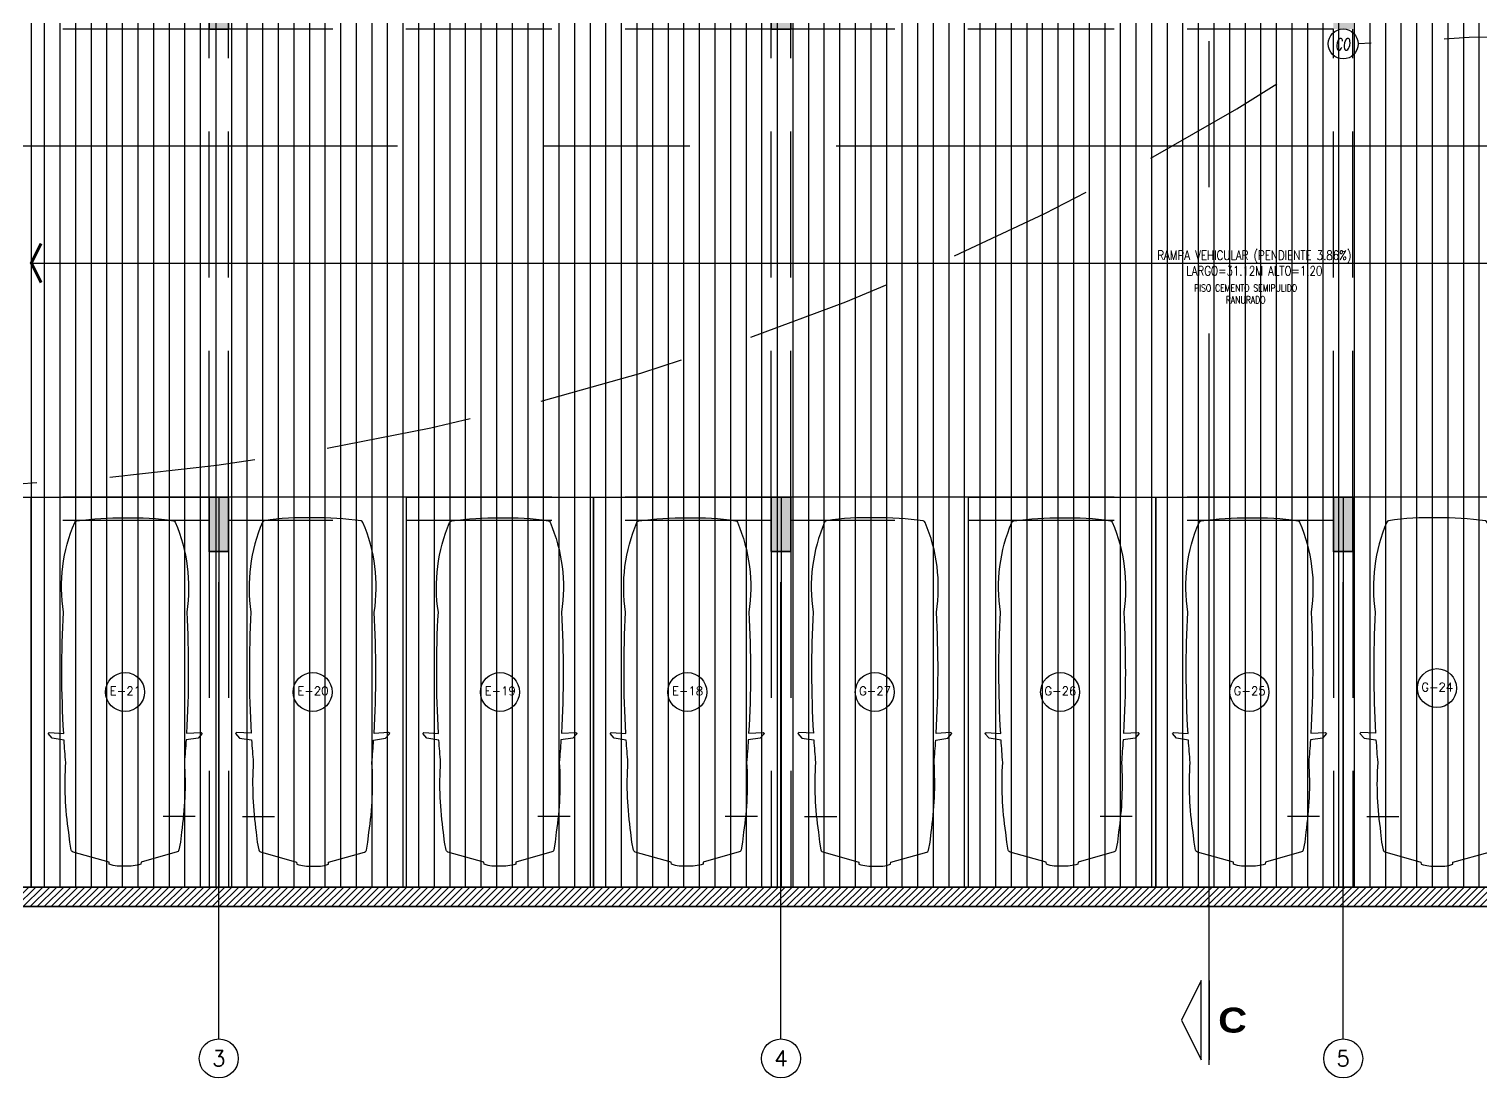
# Model space of a CAD drawing. Extents: x 226317 to 226469, y 8188101 to 8188260.
# Drawn here: x 226357.07 to 226375.69, y 8188149.46 to 8188162.91 of the extents above; entities that cross this region are included whole.
import ezdxf
from ezdxf.enums import TextEntityAlignment as Align

# ---------------------------------------------------------------- set-up
doc = ezdxf.new("R2010")
doc.units = 0
doc.header["$LTSCALE"] = 15
for name, pattern in [('CENTER', [2, 1.25, -0.25, 0.25, -0.25]), ('HIDDEN2', [0.1875, 0.125, -0.0625]), ('PHANTOM', [2.5, 1.25, -0.25, 0.25, -0.25, 0.25, -0.25]), ('PHANTOM2', [1.25, 0.625, -0.125, 0.125, -0.125, 0.125, -0.125])]:
    doc.linetypes.add(name, pattern=pattern)
doc.layers.get('0').update_dxf_attribs({"color": 250})
for name, color, linetype in [('A-EJES', 250, 'PHANTOM'), ('A-ESTRUCTURA-HATCH', 250, 'Continuous'), ('A-ESTRUCTURA-MUROS', 252, 'Continuous'), ('A-ESTRUCTURA-VIGAS', 250, 'HIDDEN2'), ('A-HATCH', 250, 'Continuous'), ('A-LINEAS', 250, 'Continuous'), ('A-MOBILIARIO', 250, 'Continuous'), ('A-NUMERO ESTAC', 250, 'Continuous'), ('A-TEXTO-ACABADO PISO', 250, 'Continuous'), ('A-TEXTO-AMBIENTES', 252, 'Continuous'), ('A-TEXTO-INDICACIONES', 250, 'Continuous'), ('A_50_CortesElev', 250, 'CENTER'), ('L12 Texto', 12, 'Continuous'), ('L5 Linea mediana segmentada', 191, 'HIDDEN2'), ('L6 Linea fina', 141, 'Continuous')]:
    doc.layers.add(name, color=color, linetype=linetype)
doc.layers.add('A-ESTRUCTURA-PLACAS', color=252, linetype='Continuous', lineweight=35)
doc.layers.add('A-MUROS', color=252, linetype='Continuous', lineweight=30)
doc.styles.add('JNV ING', font='romans.shx', dxfattribs={"width": 0.7, "oblique": 8, "height": 0.15})
doc.styles.add('R160-75', font='ariblk.ttf', dxfattribs={"height": 0.6})
doc.styles.add('ROMANS', font='romans.shx', dxfattribs={"width": 0.8})

# ---------------------------------------------------------------- blocks, each defined once
blk = doc.blocks.new('*U79')
at = {"ltscale": 0.5}
blk.add_line((2.102, 4.097), (1.69, 4.097), dxfattribs=at)
blk.add_lwpolyline([(0, 0), (2.405, 0), (2.405, 5), (0, 5)], close=True, dxfattribs=at)
blk.add_lwpolyline([(1.99, 3.029), (2.177, 3.018), (2.191, 3.033), (2.138, 3.092), (1.985, 3.115, 0.005253), (1.963, 3.403, 0.053235), (1.925, 4.298), (1.912, 4.424), (1.893, 4.525), (1.889, 4.535, 0.218656), (1.87, 4.551), (1.408, 4.68), (1.405, 4.708, 0.091554), (1.203, 4.734, 0.09162), (1, 4.709), (0.997, 4.682), (0.535, 4.552, 0.218656), (0.516, 4.536), (0.512, 4.527), (0.493, 4.425), (0.48, 4.3, 0.053235), (0.442, 3.404, 0.005253), (0.42, 3.116), (0.267, 3.093), (0.214, 3.034), (0.228, 3.019), (0.415, 3.03, 0.028265), (0.412, 1.476, 0.139924), (0.557, 0.325, 0.272148), (0.581, 0.306, 0.035353), (1.203, 0.266, 0.045639), (1.822, 0.305, 0.272148), (1.846, 0.324, 0.139889), (1.993, 1.475, 0.028265)], format="xyb", close=True, dxfattribs=at)
blk = doc.blocks.new('*U78')
at = {"ltscale": 0.5}
blk.add_line((2.1, 4.097), (1.687, 4.097), dxfattribs=at)
blk.add_lwpolyline([(0, 0), (2.4, 0), (2.4, 5), (0, 5)], close=True, dxfattribs=at)
blk.add_lwpolyline([(1.988, 3.029), (2.175, 3.018), (2.189, 3.033), (2.136, 3.092), (1.982, 3.115, 0.005253), (1.961, 3.403, 0.053235), (1.923, 4.298), (1.91, 4.424), (1.891, 4.525), (1.886, 4.535, 0.218656), (1.867, 4.551), (1.406, 4.68), (1.402, 4.708, 0.091554), (1.2, 4.734, 0.09162), (0.998, 4.709), (0.994, 4.682), (0.533, 4.552, 0.218656), (0.514, 4.536), (0.509, 4.527), (0.49, 4.425), (0.477, 4.3, 0.053235), (0.439, 3.404, 0.005253), (0.418, 3.116), (0.264, 3.093), (0.211, 3.034), (0.225, 3.019), (0.412, 3.03, 0.028265), (0.41, 1.476, 0.139924), (0.555, 0.325, 0.272148), (0.579, 0.306, 0.035353), (1.2, 0.266, 0.045639), (1.819, 0.305, 0.272148), (1.843, 0.324, 0.139889), (1.99, 1.475, 0.028265)], format="xyb", close=True, dxfattribs=at)
blk = doc.blocks.new('EST P2')
at = {"layer": 'A-ESTRUCTURA-HATCH'}
h = blk.add_hatch(dxfattribs=at)
h.set_pattern_fill('ANSI31', color=256, scale=0.02)
h.set_pattern_definition([(45, (-226392.07709, -8188163.05961), (-0.04490128060535, 0.04490128060535), [])])
h.paths.add_polyline_path([(-3.61, 5.05), (-3.61, 4.85), (-44.785, 4.85), (-44.785, -0.15), (-46.99, -0.15), (-46.99, -11.15), (-3.61, -11.15), (-3.61, -11.4), (-47.24, -11.4), (-47.24, 0.15), (-45.035, 0.15), (-45.035, 5.05)])
h.paths.add_polyline_path([(5.876, 4.85), (5.876, 5.05), (35.53, 5.05), (35.53, 4.85)])
h.paths.add_polyline_path([(35.58, -11.15), (71.88, -11.15), (71.88, -11.4), (35.58, -11.4)])
h.paths.add_polyline_path([(-3.56, -11.15), (35.53, -11.15), (35.53, -11.4), (-3.56, -11.4)])
edge = h.paths.add_edge_path()
edge.add_arc((63.301, -0.15), 9.7, 360, 180)
edge.add_line((53.601, -0.15), (53.801, -0.15))
edge.add_arc((63.301, -0.15), 9.5, 360, 180, ccw=False)
edge.add_line((72.801, -0.15), (73.001, -0.15))
h.paths.add_polyline_path([(47.915, 5.05), (35.58, 5.05), (35.58, 4.85), (47.915, 4.85)])
edge = h.paths.add_edge_path()
edge.add_arc((63.301, -0.15), 3.3, 0.0011, 49.9945)
edge.add_line((65.422, 2.378), (65.422, -0.15))
edge.add_line((65.422, -0.15), (65.272, -0.15))
edge.add_line((65.272, -0.15), (65.272, 2.496))
edge.add_arc((63.301, -0.15), 3.3, 53.3155, 179.9999)
edge.add_line((60.001, -0.15), (59.801, -0.15))
edge.add_arc((63.301, -0.15), 3.5, 0.001, 179.9999, ccw=False)
edge.add_line((66.801, -0.15), (66.601, -0.15))
edge.add_line((66.601, -0.15), (66.601, -0.15))
h.paths.add_polyline_path([(51.865, 4.85), (53.376, 4.85), (53.376, 5.05), (51.865, 5.05)])
h = blk.add_hatch(color=256, dxfattribs=at)
h.dxf.hatch_style = 1
h.paths.add_polyline_path([(1.925, -0.151), (-0.175, -0.151), (-0.175, 4.85), (-3.56, 4.85), (-3.56, 5.05), (3.775, 5.05), (3.775, 3.2), (3.625, 3.2), (3.625, 4.85), (-0.025, 4.85), (-0.025, 2.2), (3.775, 2.2), (3.775, 2.05), (-0.025, 2.05), (-0.025, 0), (1.925, 0)])
h.paths.add_polyline_path([(51.865, 5.05), (47.915, 5.05), (47.915, -0.15), (50.25, -0.15), (50.25, 0), (48.065, 0), (48.065, 2.05), (50.015, 2.05), (50.015, 2.2), (48.065, 2.2), (48.065, 4.85), (51.715, 4.85), (51.715, 1.9), (51.865, 1.9)])
h.paths.add_polyline_path([(71.63, -6.15), (71.88, -6.15), (71.88, -6.85), (71.63, -6.85)])
h.paths.add_polyline_path([(64.42, -6.15), (64.67, -6.15), (64.67, -6.85), (64.42, -6.85)])
h.paths.add_polyline_path([(57.21, -6.15), (57.46, -6.15), (57.46, -6.85), (57.21, -6.85)])
h.paths.add_polyline_path([(50, -6.15), (50.25, -6.15), (50.25, -6.85), (50, -6.85)])
h.paths.add_polyline_path([(42.79, -6.15), (43.04, -6.15), (43.04, -6.85), (42.79, -6.85)])
h.paths.add_polyline_path([(42.79, 0.55), (43.04, 0.55), (43.04, -0.15), (42.79, -0.15)])
h.paths.add_polyline_path([(35.58, -6.15), (35.83, -6.15), (35.83, -6.85), (35.58, -6.85)])
h.paths.add_polyline_path([(35.58, 0.55), (35.83, 0.55), (35.83, -0.15), (35.58, -0.15)])
h.paths.add_polyline_path([(35.28, -6.15), (35.53, -6.15), (35.53, -6.85), (35.28, -6.85)])
h.paths.add_polyline_path([(35.28, 0.55), (35.53, 0.55), (35.53, -0.15), (35.28, -0.15)])
h.paths.add_polyline_path([(30.28, -6.15), (30.53, -6.15), (30.53, -6.85), (30.28, -6.85)])
h.paths.add_polyline_path([(30.28, 0.55), (30.53, 0.55), (30.53, -0.15), (30.28, -0.15)])
h.paths.add_polyline_path([(23.07, -6.15), (23.32, -6.15), (23.32, -6.85), (23.07, -6.85)])
h.paths.add_polyline_path([(23.07, 0.55), (23.32, 0.55), (23.32, -0.15), (23.07, -0.15)])
h.paths.add_polyline_path([(18.07, -6.15), (18.32, -6.15), (18.32, -6.85), (18.07, -6.85)])
h.paths.add_polyline_path([(18.07, 0.55), (18.32, 0.55), (18.32, -0.15), (18.07, -0.15)])
h.paths.add_polyline_path([(10.86, -6.15), (11.11, -6.15), (11.11, -6.85), (10.86, -6.85)])
h.paths.add_polyline_path([(10.86, 0.55), (11.11, 0.55), (11.11, -0.15), (10.86, -0.15)])
h.paths.add_polyline_path([(3.65, -6.15), (3.9, -6.15), (3.9, -6.85), (3.65, -6.85)])
h.paths.add_polyline_path([(3.626, 0.55), (3.9, 0.55), (3.9, -0.15), (3.626, -0.15)])
h.paths.add_polyline_path([(-3.56, -6.15), (-3.31, -6.15), (-3.31, -6.85), (-3.56, -6.85)])
h.paths.add_polyline_path([(-3.56, 0.55), (-3.31, 0.55), (-3.31, -0.15), (-3.56, -0.15)])
h.paths.add_polyline_path([(-3.86, -6.15), (-3.61, -6.15), (-3.61, -6.85), (-3.86, -6.85)])
h.paths.add_polyline_path([(-3.86, 0.55), (-3.61, 0.55), (-3.61, -0.15), (-3.86, -0.15)])
h.paths.add_polyline_path([(-11.07, -6.15), (-10.82, -6.15), (-10.82, -6.85), (-11.07, -6.85)])
h.paths.add_polyline_path([(-11.07, 0.55), (-10.82, 0.55), (-10.82, -0.15), (-11.07, -0.15)])
h.paths.add_polyline_path([(-18.28, -6.15), (-18.03, -6.15), (-18.03, -6.85), (-18.28, -6.85)])
h.paths.add_polyline_path([(-18.28, 0.55), (-18.03, 0.55), (-18.03, -0.15), (-18.28, -0.15)])
h.paths.add_polyline_path([(-25.49, -6.15), (-25.24, -6.15), (-25.24, -6.85), (-25.49, -6.85)])
h.paths.add_polyline_path([(-25.49, 0.55), (-25.24, 0.55), (-25.24, -0.15), (-25.49, -0.15)])
h.paths.add_polyline_path([(-32.7, -6.15), (-32.45, -6.15), (-32.45, -6.85), (-32.7, -6.85)])
h.paths.add_polyline_path([(-32.7, 0.55), (-32.45, 0.55), (-32.45, -0.15), (-32.7, -0.15)])
h.paths.add_polyline_path([(-39.91, -6.15), (-39.66, -6.15), (-39.66, -6.85), (-39.91, -6.85)])
h.paths.add_polyline_path([(-39.91, 0.55), (-39.66, 0.55), (-39.66, -0.15), (-39.91, -0.15)])
at = {"layer": 'A-ESTRUCTURA-MUROS'}
blk.add_lwpolyline([(-3.61, 5.05), (-3.61, 4.85), (-44.785, 4.85), (-44.785, -0.15), (-46.99, -0.15), (-46.99, -11.15), (-3.61, -11.15), (-3.61, -11.4), (-47.24, -11.4), (-47.24, 0.15), (-45.035, 0.15), (-45.035, 5.05)], close=True, dxfattribs=at)
at = {"layer": 'A-ESTRUCTURA-PLACAS'}
for points in [[(-32.7, 0.55), (-32.45, 0.55), (-32.45, -0.15), (-32.7, -0.15)], [(-25.49, 0.55), (-25.24, 0.55), (-25.24, -0.15), (-25.49, -0.15)], [(-32.7, -6.15), (-32.45, -6.15), (-32.45, -6.85), (-32.7, -6.85)], [(-25.49, -6.15), (-25.24, -6.15), (-25.24, -6.85), (-25.49, -6.85)], [(-18.28, -6.15), (-18.03, -6.15), (-18.03, -6.85), (-18.28, -6.85)]]:
    blk.add_lwpolyline(points, close=True, dxfattribs=at)
at = {"layer": 'A-ESTRUCTURA-VIGAS'}
for points in [[(-32.7, -0.15), (-39.66, -0.15)], [(-32.7, -6.15), (-32.7, -0.15)], [(-32.45, -6.15), (-32.45, -0.15)], [(-25.49, -0.15), (-32.45, -0.15)], [(-25.49, -6.15), (-25.49, -0.15)], [(-25.24, -6.15), (-25.24, -0.15)], [(-18.28, -0.15), (-25.24, -0.15)], [(-18.28, -6.15), (-18.28, -0.15)], [(-18.03, -6.15), (-18.03, -0.15)], [(-32.7, -6.15), (-39.66, -6.15)], [(-25.49, -6.15), (-32.45, -6.15)], [(-18.28, -6.15), (-25.24, -6.15)], [(-32.7, -6.45), (-39.66, -6.45)], [(-25.49, -6.45), (-32.45, -6.45)], [(-18.28, -6.45), (-25.24, -6.45)], [(-32.7, -6.85), (-32.7, -11.15)], [(-32.45, -6.85), (-32.45, -11.15)], [(-25.49, -6.85), (-25.49, -11.15)], [(-25.24, -6.85), (-25.24, -11.15)], [(-18.28, -6.85), (-18.28, -11.15)], [(-18.03, -6.85), (-18.03, -11.15)]]:
    blk.add_lwpolyline(points, dxfattribs=at)
blk = doc.blocks.new('EJES 1P')
at = {"layer": 'A-EJES', "linetype": 'PHANTOM2'}
for points in [[(12.434, -18.151), (12.434, -12.292)], [(19.644, -18.151), (19.644, -12.292)], [(26.854, -18.151), (26.854, -12.292)]]:
    blk.add_lwpolyline(points, dxfattribs=at)
at = {"layer": 'A-EJES', "linetype": 'Continuous'}
for centre in [(12.434, -18.398), (19.644, -18.398), (26.854, -18.398)]:
    blk.add_circle(centre, 0.25, dxfattribs=at)
at = {"layer": 'A-EJES', "linetype": 'Continuous', "style": 'ROMANS'}
for s, p in [('3', (12.434, -18.398)), ('4', (19.644, -18.398)), ('5', (26.854, -18.398))]:
    blk.add_text(s, height=0.2, dxfattribs=at).set_placement(p, align=Align.MIDDLE_CENTER)
blk = doc.blocks.new('*U67')
blk.add_line((-3, -5.08), (-3, 5.08))
blk.add_lwpolyline([(-4.02, 5.08), (-4.02, -5.08), (-6.56, 0)], close=True)
at = {"linetype": 'Continuous', "style": 'R160-75'}
blk.add_attdef('A', text='', height=0.3, dxfattribs=at).set_placement((0, 0), align=Align.MIDDLE_CENTER)
blk = doc.blocks.new('Cortes-Elev.')
at = {"layer": 'A_50_CortesElev', "linetype": 'CENTER', "ltscale": 0.5}
for points in [[(9.341, 16.576), (9.341, 37.239)], [(103.931, 28.354), (-19.094, 28.354)]]:
    blk.add_lwpolyline(points, dxfattribs=at)
ref = blk.add_blockref('*U67', (9.641, 17.148), dxfattribs=dict(at, xscale=-0.1000000000000001, yscale=0.1000000000000001, zscale=-0.1000000000000001, rotation=180))
ref.add_attrib('A', 'C', dxfattribs={"layer": '0', "linetype": 'Continuous', "extrusion": (0, 0, -1), "height": 0.32, "rotation": 180, "style": 'R160-75'}).set_placement((-9.641, 17.148), align=Align.MIDDLE)
blk = doc.blocks.new('EJE')
at = {"linetype": 'Continuous'}
blk.add_circle((0, 0), 0.5, dxfattribs=at)
at = {"layer": 'A-TEXTO-INDICACIONES', "style": 'ROMANS'}
blk.add_attdef('EJE', text='', height=0.22, rotation=0, dxfattribs=at).set_placement((0.007, 0.028), align=Align.MIDDLE_CENTER)
blk = doc.blocks.new('CO')
at = {"layer": 'L6 Linea fina', "ltscale": 0.5}
blk.add_circle((0, 0.192), 0.192, dxfattribs=at)
at = {"layer": 'L12 Texto', "ltscale": 1.5, "insert": (-0.105, 0.264), "char_height": 0.15, "attachment_point": 1, "style": 'JNV ING'}
blk.add_mtext_dynamic_manual_height_columns('CO', width=0.26754, gutter_width=0.75, heights=[0], dxfattribs=at)

msp = doc.modelspace()

# ---------------------------------------------------------------- hatches: boundary and pattern name
at = {"layer": 'A-HATCH'}
h = msp.add_hatch(dxfattribs=at)
h.set_pattern_fill('_USER', color=256, scale=0.2, angle=90, pattern_type=0)
h.set_pattern_definition([(90, (226388.4671, 8188159.90955), (-0.2, 1e-17), [])])
h.paths.add_polyline_path([(226357.0971, 8188167.9096), (226357.0971, 8188151.9096), (226388.2171, 8188151.9096), (226388.2171, 8188167.9096)])

# ---------------------------------------------------------------- linework, layer by layer
msp.add_line((226357.0971, 8188159.9096), (226388.2171, 8188159.9096))
at = {"const_width": 0.0375}
msp.add_lwpolyline([(226357.2226, 8188159.6596), (226357.0971, 8188159.9096), (226357.2226, 8188160.1596)], dxfattribs=at)
at = {"layer": 'A-LINEAS'}
msp.add_lwpolyline([(226357.0971, 8188167.9096), (226357.0971, 8188151.9096), (226388.2171, 8188151.9096), (226388.2171, 8188167.9096)], close=True, dxfattribs=at)
at = {"layer": 'A-MUROS'}
for p, q in [((226463.953, 8188151.9096), (226345.0871, 8188151.9096)), ((226344.8371, 8188151.6596), (226463.953, 8188151.6596))]:
    msp.add_line(p, q, dxfattribs=at)
for points in [[(226359.3771, 8188156.9096), (226359.6271, 8188156.9096), (226359.6271, 8188156.2096), (226359.3771, 8188156.2096)], [(226366.5871, 8188156.9096), (226366.8371, 8188156.9096), (226366.8371, 8188156.2096), (226366.5871, 8188156.2096)], [(226373.7971, 8188156.9096), (226374.0471, 8188156.9096), (226374.0471, 8188156.2096), (226373.7971, 8188156.2096)]]:
    msp.add_lwpolyline(points, close=True, dxfattribs=at)
at = {"layer": 'L5 Linea mediana segmentada'}
for centre, radius, start, end in [((226376.7846, 8188128.4037, 0), 34.4181, 56.71156, 94.45085), ((226354.952, 8188191.2916, 0), 34.2745, 265.87006, 303.26636)]:
    msp.add_arc(centre, radius, start, end, dxfattribs=at)

# ---------------------------------------------------------------- block references
for name, p in [('EJES 1P', (226347.0678, 8188168.1096)), ('EST P2', (226392.0771, 8188163.0596))]:
    msp.add_blockref(name, p)
at = {"color": 2}
msp.add_blockref('CO', (226373.9221, 8188162.5265, 0), dxfattribs=at)
at = {"layer": 'A-MOBILIARIO', "xscale": -1, "rotation": 179.9999992943567}
for name, p in [('*U78', (226354.6971, 8188156.9096)), ('*U79', (226357.0971, 8188156.9096)), ('*U78', (226361.9071, 8188156.9096)), ('*U79', (226364.3071, 8188156.9096)), ('*U78', (226369.1171, 8188156.9096)), ('*U79', (226371.5171, 8188156.9096))]:
    msp.add_blockref(name, p, dxfattribs=at)
at = {"layer": 'A-MOBILIARIO', "rotation": 180.0000007056432}
for p in [(226361.9071, 8188156.9096), (226369.1171, 8188156.9096), (226376.3271, 8188156.9096)]:
    msp.add_blockref('*U79', p, dxfattribs=at)
at = {"layer": 'A-NUMERO ESTAC', "xscale": 0.5, "yscale": 0.5, "zscale": 0.5}
for p, values in [((226358.2996, 8188154.4094), {'EJE': 'E-21'}), ((226360.7046, 8188154.4094), {'EJE': 'E-20'}), ((226363.1071, 8188154.4094), {'EJE': 'E-19'}), ((226365.5096, 8188154.4094), {'EJE': 'E-18'}), ((226367.9145, 8188154.4094), {'EJE': 'G-27'}), ((226370.2915, 8188154.4094), {'EJE': 'G-26'}), ((226372.7194, 8188154.4095), {'EJE': 'G-25'}), ((226375.1245, 8188154.459), {'EJE': 'G-24'})]:
    msp.add_blockref('EJE', p, dxfattribs=at).add_auto_attribs(values)
at = {"layer": 'A_50_CortesElev'}
msp.add_blockref('Cortes-Elev.', (226362.8621, 8188133.0552), dxfattribs=at)

# ---------------------------------------------------------------- texts
at = {"layer": 'A-TEXTO-ACABADO PISO', "insert": (226372.6707, 8188159.6328), "char_height": 0.09, "attachment_point": 2, "style": 'ROMANS'}
msp.add_mtext_dynamic_manual_height_columns('PISO CEMENTO SEMIPULIDO RANURADO', width=1.586307, gutter_width=12.5, heights=[0], dxfattribs=at)
at = {"layer": 'A-TEXTO-AMBIENTES', "insert": (226372.7821, 8188159.9096), "char_height": 0.12, "width": 7.191569, "attachment_point": 5, "style": 'ROMANS'}
msp.add_mtext('RAMPA VEHICULAR (PENDIENTE 3.86%)\\PLARGO=31.12M ALTO=1.20 ', dxfattribs=at)

doc.saveas('drawing.dxf')
